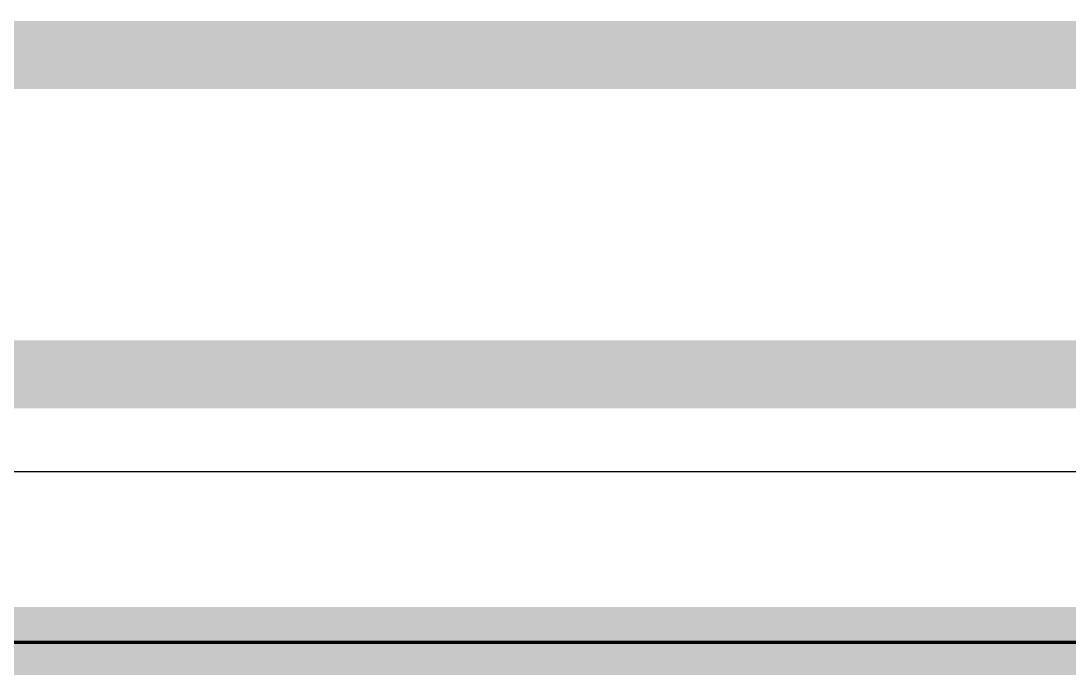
# Model space of a CAD drawing. Header units: inches. Extents: x -6 to 5433, y -4 to 5447.
# Drawn here: x 6.946 to 10.861, y 33.373 to 35.814 of the extents above; entities that cross this region are included whole.
import ezdxf

# ---------------------------------------------------------------- set-up
doc = ezdxf.new("R2010")
doc.units = ezdxf.units.IN
for name, color, linetype in [('Board_outline', 216, 'Continuous'), ('Bottom Layer', 5, 'Continuous'), ('Dimensions', 6, 'Continuous'), ('Ground', 16, 'Continuous'), ('Mechanical 4', 56, 'Continuous'), ('Power', 76, 'Continuous'), ('Top Layer', 1, 'Continuous')]:
    doc.layers.add(name, color=color, linetype=linetype)

msp = doc.modelspace()

# ---------------------------------------------------------------- linework, layer by layer
at = {"layer": 'Board_outline'}
msp.add_lwpolyline([(-4.9266, 34.495, 0.254, 0.254, 0), (66.0654, 34.495, 0.254, 0.254, 0)], format="xyseb", dxfattribs=at)
at = {"layer": 'Bottom Layer'}
msp.add_line((-4.9266, 34.1324), (15.6307, 34.1324), dxfattribs=at)
at = {"layer": 'Dimensions'}
msp.add_lwpolyline([(-5.4266, 35.687, 0.254, 0.254, 0), (25.0631, 35.687, 0.254, 0.254, 0)], format="xyseb", dxfattribs=at)
at = {"layer": 'Ground'}
msp.add_line((-4.9266, 34.1324), (15.9998, 34.1324), dxfattribs=at)
at = {"layer": 'Mechanical 4'}
for points in [[(-2.5, 33.5, 0.254, 0.254, 0), (67.5, 33.5, 0.254, 0.254, 0)], [(-2.5028, 33.495, 0.0127, 0.0127, 0), (67.4972, 33.495, 0.0127, 0.0127, 0)]]:
    msp.add_lwpolyline(points, format="xyseb", dxfattribs=at)
at = {"layer": 'Power'}
msp.add_line((0.8991, 34.1324), (15.9998, 34.1324), dxfattribs=at)
at = {"layer": 'Top Layer'}
msp.add_line((-4.9266, 34.1324), (15.9998, 34.1324), dxfattribs=at)

doc.saveas('drawing.dxf')
